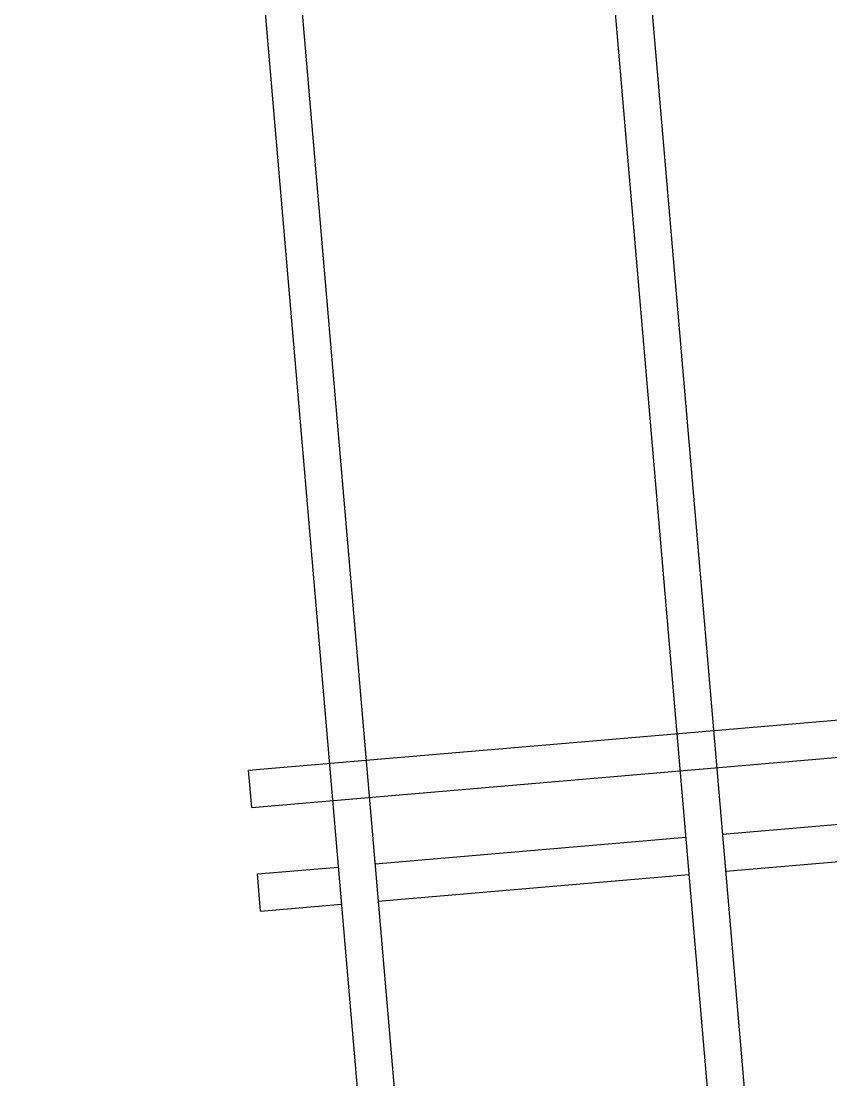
# Model space of a CAD drawing. Header units: millimetres. Extents: x 238021 to 250605, y -32596 to -9848.
# Drawn here: x 238318 to 241229, y -28446 to -24639 of the extents above; entities that cross this region are included whole.
import ezdxf

# ---------------------------------------------------------------- set-up
doc = ezdxf.new("R2010")
doc.units = ezdxf.units.MM
doc.header["$MEASUREMENT"] = 0
doc.layers.add('Plan-MONO BEAM', color=6, linetype='Continuous')
doc.layers.add('Plan-S-BEAM', color=12, linetype='Continuous')

# ---------------------------------------------------------------- blocks, each defined once
blk = doc.blocks.new('*U122')
at = {"layer": 'Plan-S-BEAM', "color": 0, "linetype": 'ByBlock', "lineweight": -2}
for p, q in [((238317.9, -14374.5), (239835.2, -32081.7)), ((238450.4, -14363.2), (239967.7, -32070.3))]:
    blk.add_line(p, q, dxfattribs=at)
blk = doc.blocks.new('*U123')
at = {"layer": 'Plan-S-BEAM', "color": 0, "linetype": 'ByBlock', "lineweight": -2}
for p, q in [((240418.4, -24199.5), (240810.7, -28777.8)), ((240552, -24200.5), (240982, -29218.8))]:
    blk.add_line(p, q, dxfattribs=at)
blk = doc.blocks.new('*U547')
at = {"layer": 'Plan-S-BEAM', "color": 0, "linetype": 'ByBlock', "lineweight": -2}
for p, q in [((239135.3, -27332.8), (246910.3, -26666.6)), ((239146.8, -27466.3), (246921.7, -26800.1)), ((239146.8, -27466.3), (239135.3, -27332.8))]:
    blk.add_line(p, q, dxfattribs=at)
blk = doc.blocks.new('*U552')
at = {"layer": 'Plan-MONO BEAM', "color": 0, "linetype": 'ByBlock', "lineweight": -2}
for p, q in [((240840, -27562.4), (242069.4, -27457.1)), ((239590.6, -27669.3), (240707.5, -27573.7)), ((240851.5, -27695.9), (242081.1, -27590.6)), ((239167.2, -27705.6), (239458, -27680.7)), ((239178.7, -27839.1), (239167.2, -27705.6)), ((239602, -27802.9), (240719, -27707.2)), ((239178.7, -27839.1), (239469.5, -27814.2))]:
    blk.add_line(p, q, dxfattribs=at)

msp = doc.modelspace()

# ---------------------------------------------------------------- block references
at = {"layer": 'Plan-MONO BEAM'}
msp.add_blockref('*U552', (0, 0), dxfattribs=at)
at = {"layer": 'Plan-S-BEAM'}
for name in ['*U123', '*U122', '*U547']:
    msp.add_blockref(name, (0, 0), dxfattribs=at)

doc.saveas('drawing.dxf')
